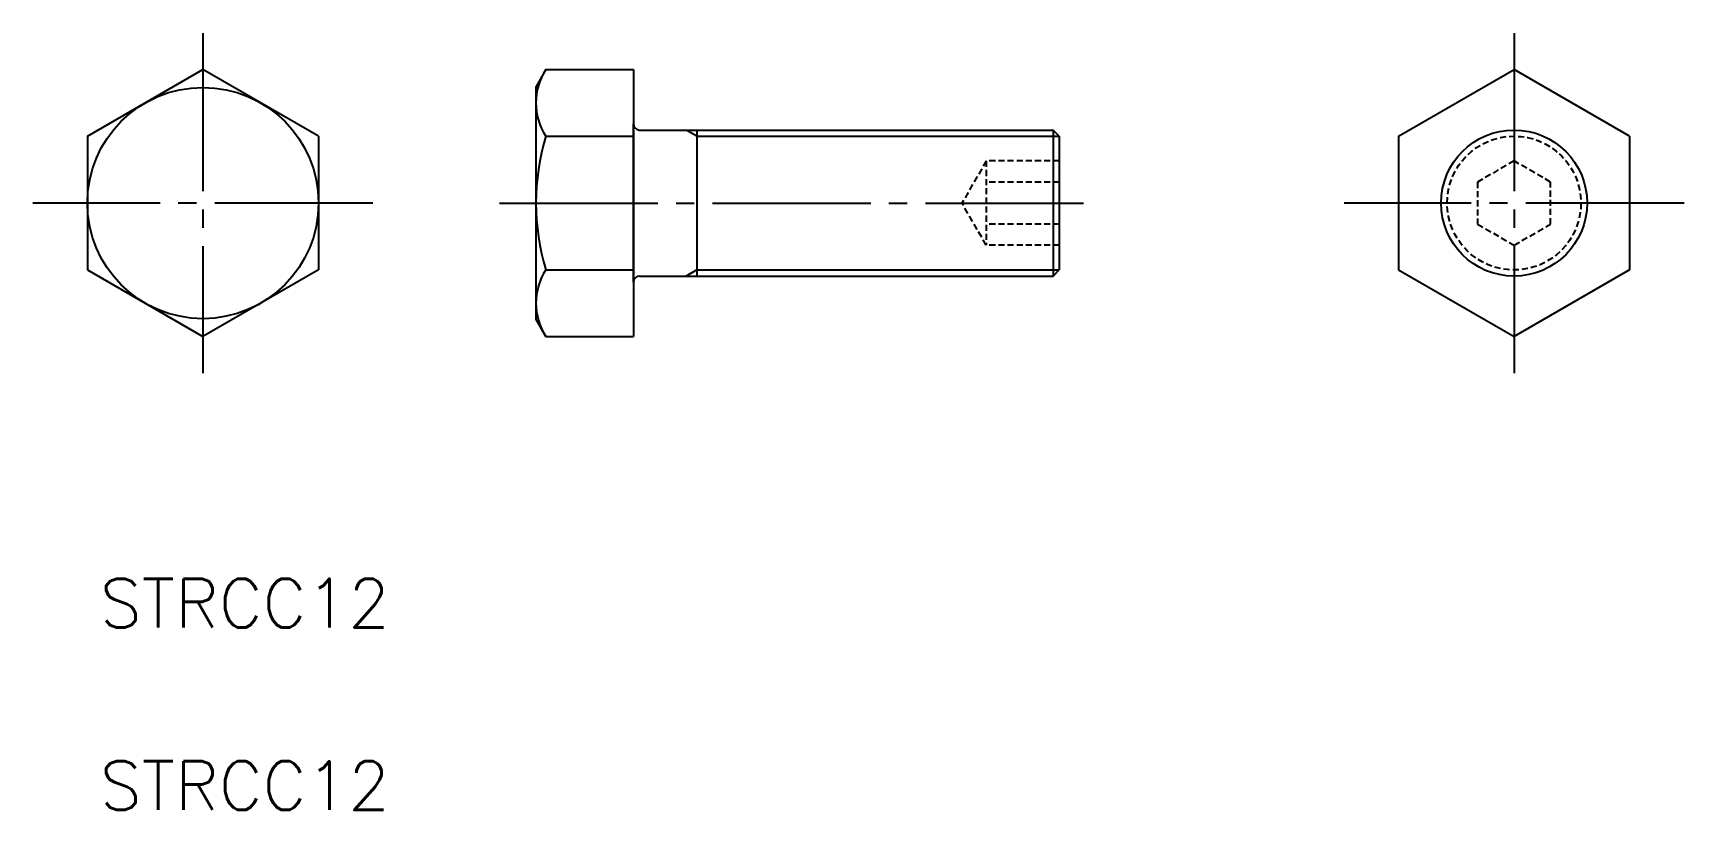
# Model space of a CAD drawing. Extents: x 107 to 242, y 50 to 114.
import ezdxf

# ---------------------------------------------------------------- set-up
doc = ezdxf.new("R2010")
doc.units = 0
doc.linetypes.add('CENTER', pattern=[17.5, 13, -1.5, 1.5, -1.5])
doc.linetypes.add('DASHED', pattern=[0.75, 0.5, -0.25])
doc.layers.get('0').update_dxf_attribs({"linetype": 'CONTINUOUS'})
doc.layers.add('CENTER', color=1, linetype='CENTER')
doc.styles.get("Standard").update_dxf_attribs({"font": 'txt.shx'})

msp = doc.modelspace()

# ---------------------------------------------------------------- linework, layer by layer
at = {"color": 7, "linetype": 'CONTINUOUS'}
for p, q in [((111.17, 105.22), (120.67, 110.7)), ((130.17, 105.22), (120.67, 110.7)), ((148.85, 110.7), (148.05, 109.32)), ((148.85, 110.7), (156.05, 110.7)), ((156.05, 110.7), (156.05, 106.23)), ((218.93, 105.22), (228.43, 110.7)), ((237.93, 105.22), (228.43, 110.7)), ((148.05, 90.15), (148.05, 109.32)), ((156.05, 93.23), (156.05, 106.23)), ((111.17, 105.22), (111.17, 94.25)), ((130.17, 105.22), (130.17, 94.25)), ((148.85, 105.22), (156.05, 105.22)), ((156.05, 105.73), (156.05, 93.73)), ((156.55, 105.73), (190.55, 105.73)), ((161.25, 105.73), (161.25, 93.73)), ((191.05, 105.23), (190.55, 105.73)), ((190.55, 105.73), (190.55, 93.73)), ((191.05, 105.23), (191.05, 94.23)), ((218.93, 105.22), (218.93, 94.25)), ((237.93, 105.22), (237.93, 94.25)), ((111.17, 94.25), (120.67, 88.76)), ((130.17, 94.25), (120.67, 88.76)), ((148.85, 94.25), (156.05, 94.25)), ((156.55, 93.73), (190.55, 93.73)), ((190.55, 93.73), (191.05, 94.23)), ((218.93, 94.25), (228.43, 88.76)), ((237.93, 94.25), (228.43, 88.76)), ((156.05, 93.23), (156.05, 88.76)), ((148.85, 88.76), (148.05, 90.15)), ((148.85, 88.76), (156.05, 88.76))]:
    msp.add_line(p, q, dxfattribs=at)
at = {"color": 3}
for p, q in [((161.25, 105.23), (160.39, 105.73)), ((161.25, 94.23), (160.39, 93.73))]:
    msp.add_line(p, q, dxfattribs=at)
at = {"color": 3, "linetype": 'CONTINUOUS'}
for p, q in [((161.25, 105.23), (191.05, 105.23)), ((161.25, 94.23), (191.05, 94.23))]:
    msp.add_line(p, q, dxfattribs=at)
at = {"color": 3, "linetype": 'DASHED'}
for p, q in [((185.05, 103.2), (183.05, 99.73)), ((185.05, 103.2), (185.05, 96.27)), ((191.05, 103.2), (185.05, 103.2)), ((191.05, 101.46), (185.05, 101.46)), ((185.05, 96.27), (183.05, 99.73)), ((191.05, 98), (185.05, 98)), ((191.05, 96.27), (185.05, 96.27))]:
    msp.add_line(p, q, dxfattribs=at)
msp.add_lwpolyline([(231.43, 101.46), (228.43, 103.2), (225.43, 101.46), (225.43, 98), (228.43, 96.27), (231.43, 98)], close=True, dxfattribs=at)
at = {"color": 7, "linetype": 'CONTINUOUS'}
for centre, radius in [((120.67, 99.73), 9.5), ((228.43, 99.73), 6)]:
    msp.add_circle(centre, radius, dxfattribs=at)
at = {"color": 3, "linetype": 'DASHED'}
msp.add_circle((228.43, 99.73), 5.5, dxfattribs=at)
at = {"color": 7, "linetype": 'CONTINUOUS'}
for centre, radius, start, end in [((153.04, 107.96), 5.01, 146.7942, 213.2058), ((156.55, 106.23), 0.5, 180, 270), ((167.05, 99.73), 19.01, 163.2284, 196.7716), ((153.03, 91.51), 4.99, 146.6859, 213.3141), ((156.55, 93.23), 0.5, 90, 180)]:
    msp.add_arc(centre, radius, start, end, dxfattribs=at)
at = {"layer": 'CENTER', "color": 1, "linetype": 'CENTER'}
for p, q in [((120.67, 113.7), (120.67, 85.76)), ((228.43, 113.7), (228.43, 85.76)), ((134.64, 99.73), (106.7, 99.73)), ((145.05, 99.73), (194.05, 99.73)), ((242.4, 99.73), (214.46, 99.73))]:
    msp.add_line(p, q, dxfattribs=at)

# ---------------------------------------------------------------- texts
at = {"color": 7, "linetype": 'CONTINUOUS'}
for p in [(112.2, 64.86), (112.2, 49.86)]:
    msp.add_text('STRCC12', height=4, dxfattribs=at).set_placement(p)

doc.saveas('drawing.dxf')
